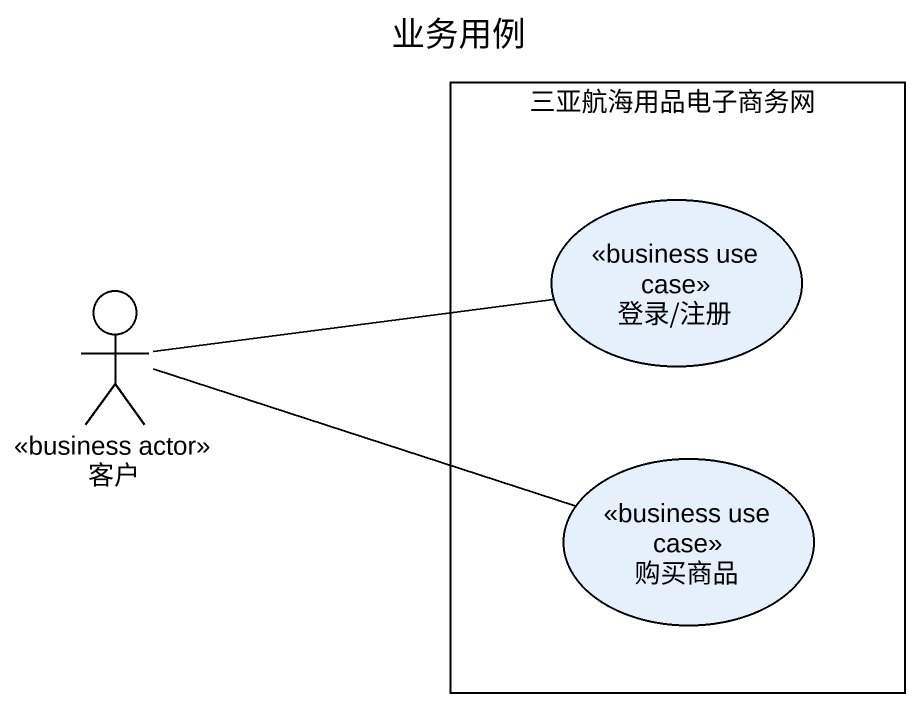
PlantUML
@startuml
title 业务用例
rectangle 三亚航海用品电子商务网 {
  usecase "登录/注册" as 登录_注册 <<business use case>>
  usecase 购买商品 <<business use case>>
}
actor 客户 <<business actor>>
客户 -right- 登录_注册
客户 -right- 购买商品
@enduml
